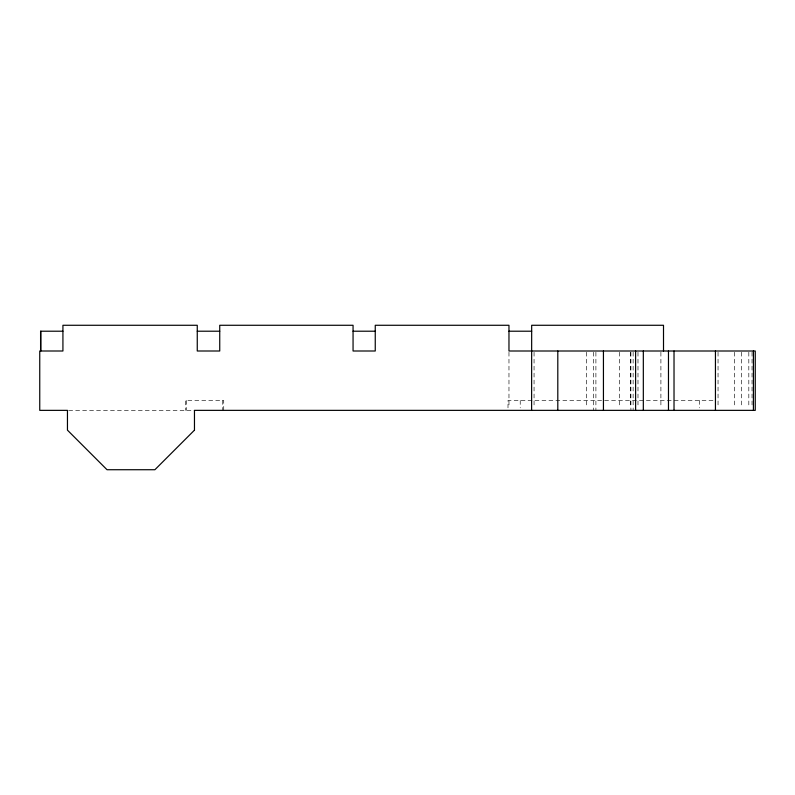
<?xml version="1.0" encoding="UTF-8"?>
<svg xmlns="http://www.w3.org/2000/svg" width="795" height="795" viewBox="0 0 795 795"><rect width="100%" height="100%" fill="white"/><g stroke="black" fill="none" stroke-linecap="round" stroke-linejoin="round"><path stroke-width="0.6" stroke-dasharray="3.98 2.98" d="M712.976 400.471L507.995 400.471L507.995 407.885M68.688 410.359L194.497 410.359M752.04 352.235L752.04 407.885M748.82 352.235L748.82 407.885M741.298 352.235L741.298 407.885M734.421 352.235L734.421 407.885M718.044 352.235L718.044 407.885M699.421 400.471L699.421 407.885M660.903 352.235L660.903 407.885M637.988 352.235L637.988 407.885M633.128 352.235L633.128 410.359M630.912 352.235L630.912 410.359M630.574 352.235L630.574 407.885M619.514 352.235L619.514 407.885M595.902 352.235L595.902 410.359M593.676 352.235L593.676 410.359M586.382 352.235L586.382 407.885M534.061 352.235L534.061 407.885M520.228 400.471L520.228 407.885M508.969 352.235L508.969 407.885M223.723 410.359L223.723 400.471L185.354 400.471L185.354 410.359M222.749 400.471L222.749 410.359M186.338 400.471L186.338 410.359"/><path stroke-width="1.19" d="M62.924 331.207L40.585 331.207L40.585 351.002M197.259 331.207L219.738 331.207M353.059 331.207L375.25 331.207M508.969 331.207L531.676 331.207M753.412 351.002L753.412 410.359M715.44 351.002L715.44 410.359M674.021 351.002L674.021 410.359M668.476 351.002L668.476 410.359M663.507 351.002L663.507 325.274L531.676 325.274L531.607 410.359M643.324 351.002L643.324 410.359M635.603 351.002L635.603 410.359M603.435 351.002L603.435 410.359M557.802 351.002L557.802 410.359M40.813 331.207L40.813 351.002M194.467 430.155L154.896 469.726L107.027 469.726L67.456 430.155L67.456 410.359L39.75 410.359L39.75 351.002L62.924 351.002L62.924 325.274L197.259 325.274L197.259 351.002L219.738 351.002L219.738 325.274L353.059 325.274L353.059 351.002L375.25 351.002L375.25 325.274L508.969 325.274L508.969 351.002L755.25 351.002L755.25 410.359L194.467 410.359L194.467 430.155"/></g></svg>
